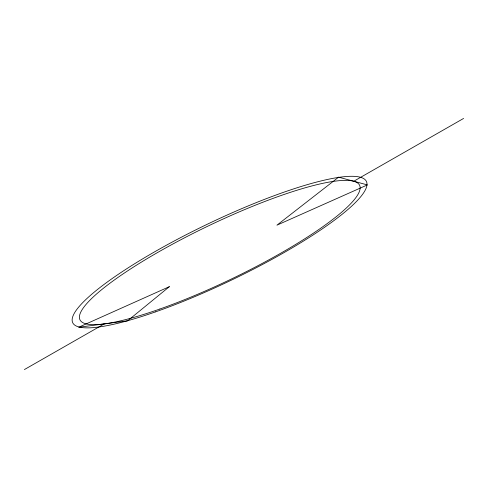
<?xml version="1.0" encoding="UTF-8"?>
<svg xmlns="http://www.w3.org/2000/svg" width="488" height="488" viewBox="0 0 488 488"><rect width="100%" height="100%" fill="white"/><g stroke="black" fill="none" stroke-linecap="round" stroke-linejoin="round"><path stroke-width="0.73" d="M24.4 369.562L104.261 323.898M353.751 181.249L463.6 118.438M169.36 286.676L127.563 320.848L78.69 327.247L169.36 286.676M338.599 177.174L276.903 225.188L367.403 184.915L338.599 177.174M155.501 311.875A162.949 30.409 -25.7 0 0 366.579 181.847A162.949 30.409 -25.7 0 0 136.609 262.52A162.949 30.409 -25.7 0 0 155.501 311.875M159.796 309.05A155.135 28.914 -25.7 0 0 359.656 185.434A155.135 28.914 -25.7 0 0 139.873 263.056A155.135 28.914 -25.7 0 0 159.796 309.05"/></g></svg>
